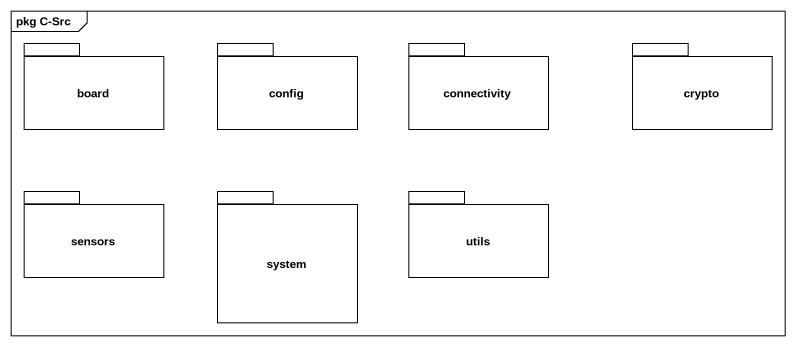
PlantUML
@startuml
mainframe pkg C-Src
package board {
}
package config {
}
package connectivity {
}
package crypto {
}
package sensors {
}
package system {
}
package utils {
}
@enduml
